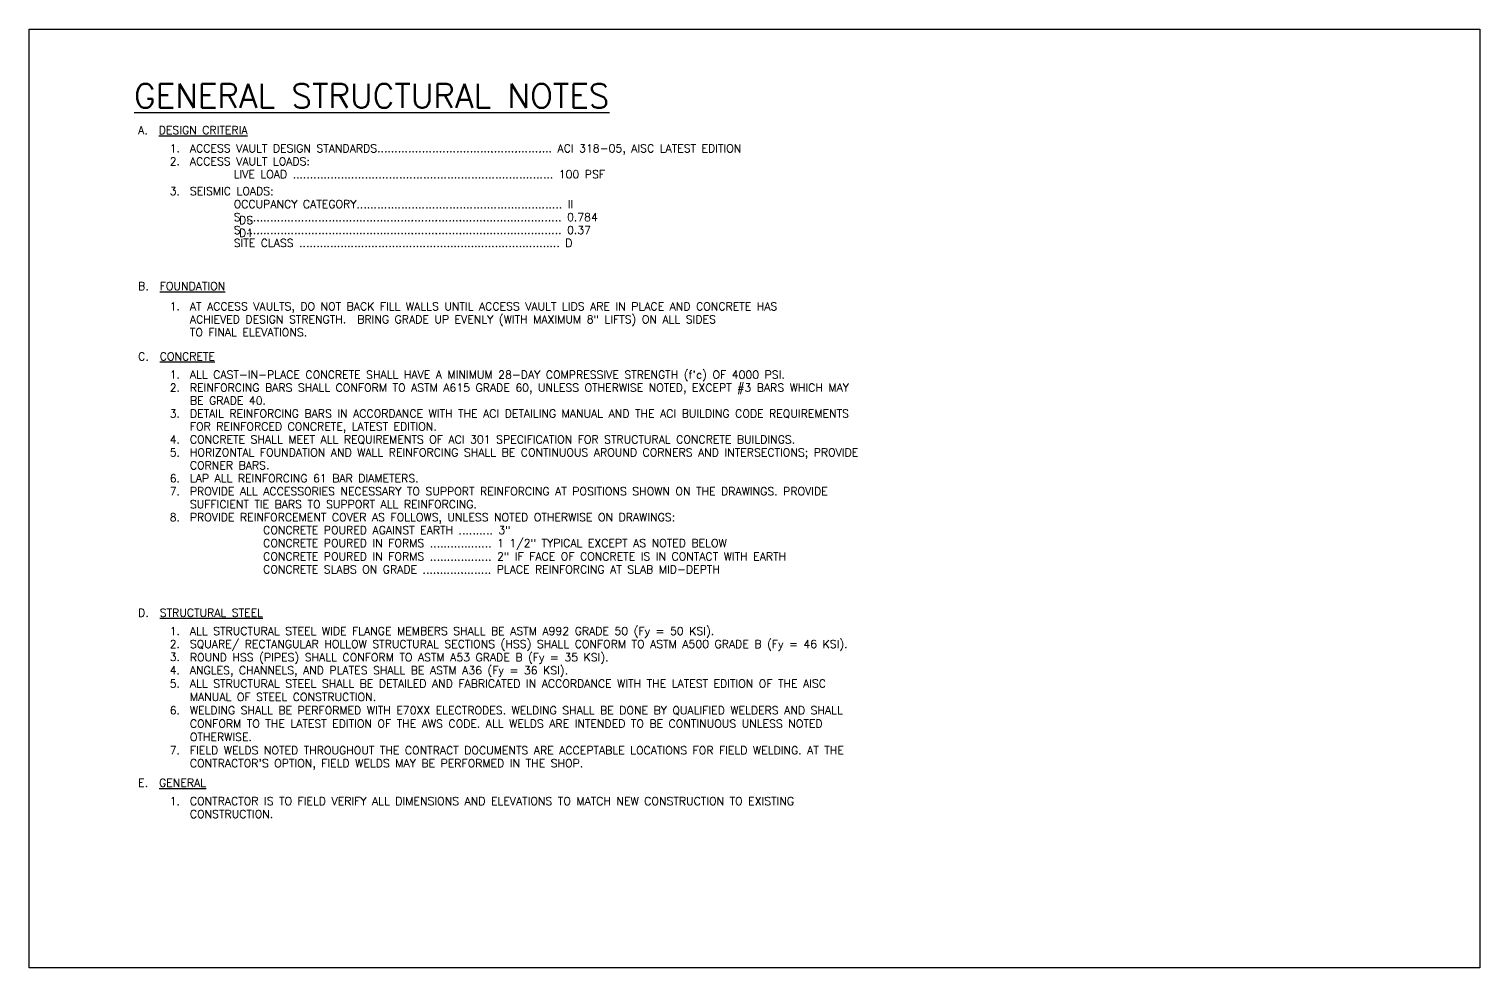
# Model space of a CAD drawing. Header units: inches. Extents: x -154 to 4403, y -620 to 1083.
# Drawn here: x 2366.96 to 2400.96, y 736.18 to 758.18 of the extents above; entities that cross this region are included whole.
import ezdxf

# ---------------------------------------------------------------- set-up
doc = ezdxf.new("R2010")
doc.units = ezdxf.units.IN
doc.header["$MEASUREMENT"] = 0
doc.layers.get('Defpoints').update_dxf_attribs({"color": 253})
doc.layers.add('GENERAL NOTES', color=41, linetype='Continuous')
doc.styles.add('RomanS', font='romans.shx')

msp = doc.modelspace()

# ---------------------------------------------------------------- linework, layer by layer
at = {"layer": 'Defpoints'}
msp.add_lwpolyline([(2366.956, 736.185), (2366.956, 758.185), (2400.956, 758.185), (2400.956, 736.185)], close=True, dxfattribs=at)

# ---------------------------------------------------------------- texts
at = {"layer": 'GENERAL NOTES', "style": 'RomanS'}
for s, height, p in [('%%UGENERAL STRUCTURAL NOTES', 0.5625, (2369.418, 756.338)), ('A.  %%UDESIGN CRITERIA', 0.1875, (2369.513, 755.723)), ('1.', 0.1875, (2370.253, 755.295)), ('ACCESS VAULT DESIGN STANDARDS................................................... ACI 318-05, AISC LATEST EDITION', 0.1875, (2370.725, 755.295)), ('2.', 0.1875, (2370.253, 754.991)), ('ACCESS VAULT LOADS:', 0.1875, (2370.725, 754.991)), ('LIVE LOAD ............................................................................ 100 PSF', 0.1875, (2371.751, 754.688)), ('3.', 0.1875, (2370.253, 754.293)), ('SEISMIC LOADS:', 0.1875, (2370.725, 754.293)), ('OCCUPANCY CATEGORY............................................................ II', 0.1875, (2371.751, 753.989)), ('S ............................................................................................ 0.784', 0.1875, (2371.751, 753.685)), ('DS', 0.1875, (2371.879, 753.616)), ('S ............................................................................................ 0.37', 0.1875, (2371.751, 753.382)), ('D1', 0.1875, (2371.879, 753.313)), ('SITE CLASS ............................................................................ D', 0.1875, (2371.751, 753.078)), ('B.  %%UFOUNDATION', 0.1875, (2369.513, 752.068)), ('1.', 0.1875, (2370.253, 751.593)), ('AT ACCESS VAULTS, DO NOT BACK FILL WALLS UNTIL ACCESS VAULT LIDS ARE IN PLACE AND CONCRETE HAS', 0.1875, (2370.725, 751.593)), ('ACHIEVED DESIGN STRENGTH.  BRING GRADE UP EVENLY (WITH MAXIMUM 8" LIFTS) ON ALL SIDES', 0.1875, (2370.725, 751.289)), ('TO FINAL ELEVATIONS.', 0.1875, (2370.725, 750.985)), ('C.  %%UCONCRETE', 0.1875, (2369.513, 750.421)), ('1.', 0.1875, (2370.253, 749.993)), ("ALL CAST-IN-PLACE CONCRETE SHALL HAVE A MINIMUM 28-DAY COMPRESSIVE STRENGTH (f'c) OF 4000 PSI.", 0.1875, (2370.725, 749.993)), ('2.', 0.1875, (2370.253, 749.689)), ('REINFORCING BARS SHALL CONFORM TO ASTM A615 GRADE 60, UNLESS OTHERWISE NOTED, EXCEPT #3 BARS WHICH MAY', 0.1875, (2370.725, 749.689)), ('BE GRADE 40.', 0.1875, (2370.725, 749.386)), ('3.', 0.1875, (2370.253, 749.082)), ('DETAIL REINFORCING BARS IN ACCORDANCE WITH THE ACI DETAILING MANUAL AND THE ACI BUILDING CODE REQUIREMENTS', 0.1875, (2370.725, 749.082)), ('FOR REINFORCED CONCRETE, LATEST EDITION.', 0.1875, (2370.725, 748.778)), ('4.', 0.1875, (2370.253, 748.475)), ('5.', 0.1875, (2370.253, 748.171)), ('CONCRETE SHALL MEET ALL REQUIREMENTS OF ACI 301 SPECIFICATION FOR STRUCTURAL CONCRETE BUILDINGS.', 0.1875, (2370.725, 748.475)), ('HORIZONTAL FOUNDATION AND WALL REINFORCING SHALL BE CONTINUOUS AROUND CORNERS AND INTERSECTIONS; PROVIDE', 0.1875, (2370.725, 748.171)), ('CORNER BARS.', 0.1875, (2370.725, 747.868)), ('6.', 0.1875, (2370.253, 747.564)), ('LAP ALL REINFORCING 61 BAR DIAMETERS.', 0.1875, (2370.725, 747.564)), ('7.', 0.1875, (2370.253, 747.261)), ('PROVIDE ALL ACCESSORIES NECESSARY TO SUPPORT REINFORCING AT POSITIONS SHOWN ON THE DRAWINGS. PROVIDE', 0.1875, (2370.725, 747.261)), ('SUFFICIENT TIE BARS TO SUPPORT ALL REINFORCING.', 0.1875, (2370.725, 746.957)), ('8.', 0.1875, (2370.253, 746.653)), ('PROVIDE REINFORCEMENT COVER AS FOLLOWS, UNLESS NOTED OTHERWISE ON DRAWINGS:', 0.1875, (2370.725, 746.653)), ('CONCRETE POURED AGAINST EARTH .......... 3"', 0.1875, (2372.441, 746.35)), ('CONCRETE POURED IN FORMS .................. 1 1/2" TYPICAL EXCEPT AS NOTED BELOW', 0.1875, (2372.441, 746.046)), ('CONCRETE POURED IN FORMS .................. 2" IF FACE OF CONCRETE IS IN CONTACT WITH EARTH', 0.1875, (2372.441, 745.734)), ('CONCRETE SLABS ON GRADE .................... PLACE REINFORCING AT SLAB MID-DEPTH', 0.1875, (2372.441, 745.43)), ('D.  %%USTRUCTURAL STEEL', 0.1875, (2369.513, 744.415)), ('1.', 0.1875, (2370.253, 743.986)), ('ALL STRUCTURAL STEEL WIDE FLANGE MEMBERS SHALL BE ASTM A992 GRADE 50 (Fy = 50 KSI).', 0.1875, (2370.725, 743.986)), ('2.', 0.1875, (2370.253, 743.682)), ('SQUARE/ RECTANGULAR HOLLOW STRUCTURAL SECTIONS (HSS) SHALL CONFORM TO ASTM A500 GRADE B (Fy = 46 KSI).', 0.1875, (2370.725, 743.682)), ('ROUND HSS (PIPES) SHALL CONFORM TO ASTM A53 GRADE B (Fy = 35 KSI).', 0.1875, (2370.725, 743.37)), ('3.', 0.1875, (2370.253, 743.379)), ('4.', 0.1875, (2370.253, 743.066)), ('ANGLES, CHANNELS, AND PLATES SHALL BE ASTM A36 (Fy = 36 KSI).', 0.1875, (2370.725, 743.066)), ('5.', 0.1875, (2370.253, 742.754)), ('ALL STRUCTURAL STEEL SHALL BE DETAILED AND FABRICATED IN ACCORDANCE WITH THE LATEST EDITION OF THE AISC', 0.1875, (2370.725, 742.754)), ('MANUAL OF STEEL CONSTRUCTION.', 0.1875, (2370.725, 742.441)), ('6.', 0.1875, (2370.253, 742.129)), ('WELDING SHALL BE PERFORMED WITH E70XX ELECTRODES. WELDING SHALL BE DONE BY QUALIFIED WELDERS AND SHALL', 0.1875, (2370.725, 742.129)), ('CONFORM TO THE LATEST EDITION OF THE AWS CODE. ALL WELDS ARE INTENDED TO BE CONTINUOUS UNLESS NOTED', 0.1875, (2370.725, 741.816)), ('OTHERWISE.', 0.1875, (2370.725, 741.504)), ('7.', 0.1875, (2370.253, 741.191)), ('FIELD WELDS NOTED THROUGHOUT THE CONTRACT DOCUMENTS ARE ACCEPTABLE LOCATIONS FOR FIELD WELDING. AT THE', 0.1875, (2370.725, 741.191)), ("CONTRACTOR'S OPTION, FIELD WELDS MAY BE PERFORMED IN THE SHOP.", 0.1875, (2370.725, 740.888)), ('E.  %%UGENERAL', 0.1875, (2369.513, 740.43)), ('1.', 0.1875, (2370.253, 740.002)), ('CONTRACTOR IS TO FIELD VERIFY ALL DIMENSIONS AND ELEVATIONS TO MATCH NEW CONSTRUCTION TO EXISTING', 0.1875, (2370.725, 740.002)), ('CONSTRUCTION.', 0.1875, (2370.725, 739.698))]:
    msp.add_text(s, height=height, dxfattribs=at).set_placement(p)

doc.saveas('drawing.dxf')
